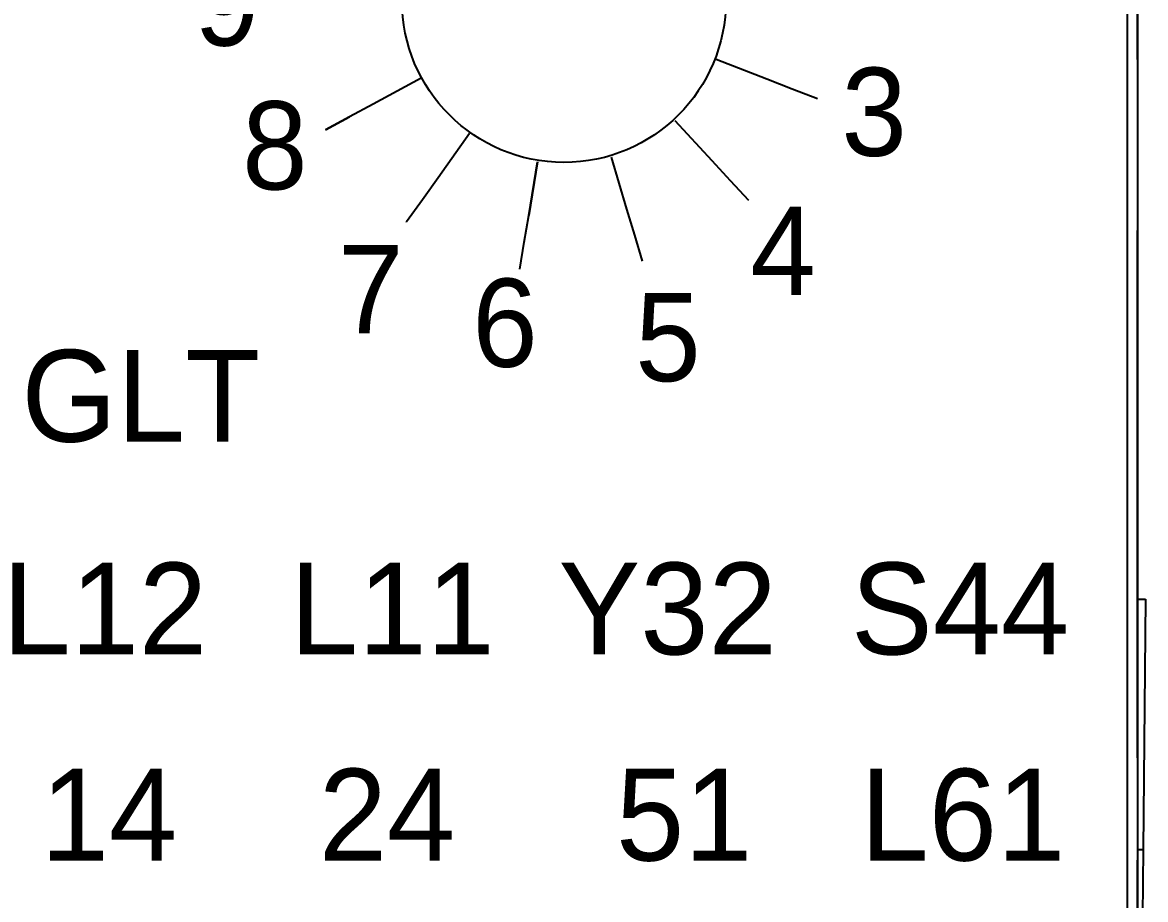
# Model space of a CAD drawing. Header units: inches. Extents: x 0.1 to 89.7, y 0.1 to 57.6.
# Drawn here: x 80.931 to 81.774, y 22.293 to 22.95 of the extents above; entities that cross this region are included whole.
import ezdxf
from ezdxf.enums import TextEntityAlignment as Align

# ---------------------------------------------------------------- set-up
doc = ezdxf.new("R2010")
doc.units = ezdxf.units.IN
doc.header["$MEASUREMENT"] = 0
for name, color, linetype in [('LAYER_10', 7, 'Continuous'), ('OBJECT', 140, 'Continuous'), ('PSYMS', 7, 'Continuous')]:
    doc.layers.add(name, color=color, linetype=linetype)
doc.styles.add('STYLE5', font='txt')
doc.styles.add('WD', font='romans.shx', dxfattribs={"height": 0.185})

# ---------------------------------------------------------------- blocks, each defined once
blk = doc.blocks.new('SR_2NO_1NC')
at = {"layer": 'LAYER_10', "color": 7}
for points in [[(0.64328, 1.26427), (0.62418, 1.27164), (0.60506, 1.27901), (0.56681, 1.29379)], [(0.34391, 1.27972), (0.30786, 1.26026), (0.28984, 1.25054), (0.27182, 1.24079)], [(0.34391, 1.27972), (0.30786, 1.26026)], [(0.64328, 1.26427), (0.64322, 1.26427)], [(0.27182, 1.24079), (0.28984, 1.25054)], [(0.53559, 1.24785), (0.56339, 1.2178), (0.57732, 1.20274), (0.59124, 1.18774)], [(0.38061, 1.23805), (0.35679, 1.20472), (0.3449, 1.18805), (0.33298, 1.17138)], [(0.38061, 1.23805), (0.35679, 1.20472)], [(0.41849, 1.13584), (0.42183, 1.15607), (0.42519, 1.1763), (0.43191, 1.21672)], [(0.43191, 1.21672), (0.42519, 1.1763)], [(0.48734, 1.22031), (0.49909, 1.18107), (0.505, 1.16144), (0.51087, 1.1418)], [(0.3449, 1.18805), (0.33298, 1.17138)], [(0.33289, 1.17124), (0.33298, 1.17138)], [(0.33289, 1.17124), (0.33298, 1.17138)]]:
    blk.add_lwpolyline(points, dxfattribs=at)
at = {"layer": 'OBJECT', "color": 7}
for points in [[(0.88485, 4.00419), (0.88485, 0.6329)], [(0.87694, 3.98057), (0.87694, 0.63203)], [(0.88485, 1.29773), (0.88485, 3.38881)], [(0.88485, 1.29393), (0.88485, 1.29773)], [(0.88485, 1.29397), (0.88485, 1.16858)], [(0.88485, 1.16854), (0.88485, 1.16496)], [(0.88485, 0.76718), (0.88485, 1.16496)], [(0.88485, 0.88688), (0.89088, 0.88688)], [(0.89088, 0.88688), (0.88907, 0.69787)], [(0.88485, 0.76718), (0.88485, 0.68996)], [(0.88485, 0.69787), (0.88907, 0.69787)], [(0.88907, 0.69787), (0.88832, 0.62235)], [(0.88485, 0.62703), (0.88485, 0.68996)]]:
    blk.add_lwpolyline(points, dxfattribs=at)
at = {"layer": 'OBJECT'}
blk.add_circle((0.45179, 1.33853), 0.1223, dxfattribs=at)
at = {"style": 'WD', "width": 0.7}
for tag, p in [('INST', (0.4375, 5.6071)), ('LOC', (0.4375, 5.4375)), ('DESC1', (0.4375, 5.28125)), ('DESC2', (0.4375, 5.125)), ('DESC3', (0.4375, 4.97707)), ('XREF', (0.35045, 4.35508))]:
    blk.add_attdef(tag, text='', height=0.125, dxfattribs=at).set_placement(p, align=Align.CENTER)
at = {"style": 'WD'}
blk.add_attdef('TAG1', text='', height=0.125, dxfattribs=at).set_placement((0.4375, 4.8125), align=Align.CENTER)
at = {"style": 'WD', "flags": 9}
blk.add_attdef('FAMILY', (0.64219, 4.77734), '', height=0.01, dxfattribs=at)
for tag, p in [('CAT', (0.5802, 4.682)), ('MFG', (0.57825, 4.66255)), ('ASSYCODE', (0.58042, 4.64519))]:
    blk.add_attdef(tag, text='', height=0.01, dxfattribs=at).set_placement(p, align=Align.CENTER)
at = {"layer": 'OBJECT', "style": 'STYLE5'}
for s, height, p in [('9', 0.06652, (0.17261, 1.30437)), ('3', 0.06652, (0.66126, 1.22118)), ('8', 0.06652, (0.20881, 1.19587)), ('4', 0.06652, (0.59248, 1.1163)), ('7', 0.06652, (0.2812, 1.08737)), ('6', 0.06652, (0.38255, 1.06205)), ('5', 0.06652, (0.50561, 1.0512)), ('GLT', 0.069297, (0.04222, 1.00553)), ('L12', 0.069297, (0.02783, 0.84505)), ('L11', 0.069297, (0.24497, 0.84505)), ('Y32', 0.069297, (0.44764, 0.84505)), ('S44', 0.069297, (0.6684, 0.84505)), ('14', 0.069297, (0.05679, 0.68954)), ('24', 0.069297, (0.26669, 0.68954)), ('51', 0.069297, (0.49107, 0.68954)), ('L61', 0.069297, (0.67564, 0.68954))]:
    blk.add_text(s, height=height, dxfattribs=at).set_placement(p)

msp = doc.modelspace()

# ---------------------------------------------------------------- block references
at = {"layer": 'PSYMS', "xscale": 0.9935880310615606, "yscale": 0.9935880310615606, "zscale": 0.9935880310615606}
msp.add_blockref('SR_2NO_1NC', (80.88868, 21.63692), dxfattribs=at)

doc.saveas('drawing.dxf')
